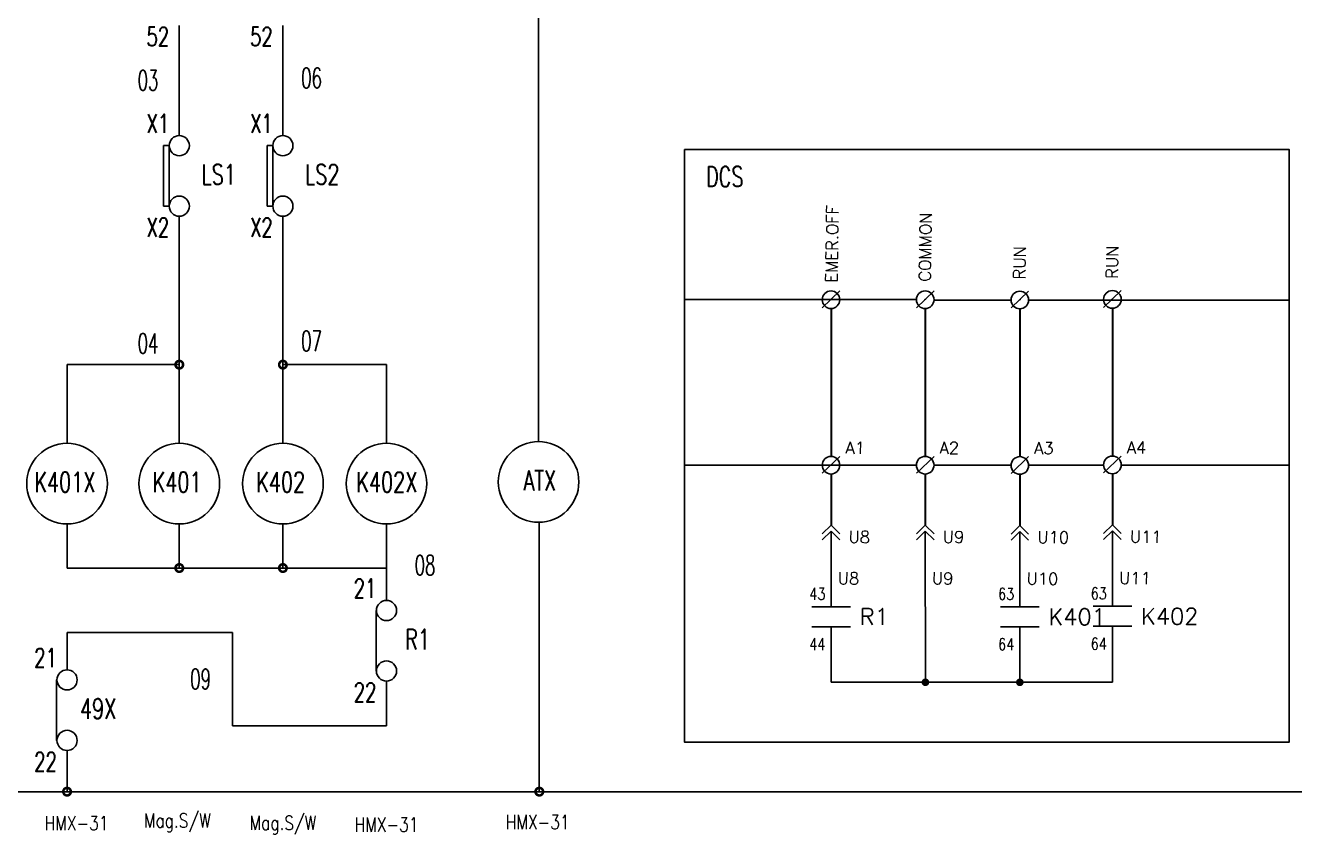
# Model space of a CAD drawing. Header units: millimetres. Extents: x 107 to 2900, y 85 to 3996.
# Drawn here: x 1320.2 to 1589.8, y 270.6 to 442.3 of the extents above; entities that cross this region are included whole.
import ezdxf
from ezdxf.enums import TextEntityAlignment as Align
from ezdxf.lldxf.tags import DXFTag

# ---------------------------------------------------------------- set-up
doc = ezdxf.new("R2010")
doc.units = ezdxf.units.MM
doc.layers.add('1', color=1, linetype='CENTER')
doc.styles.add('ROMANS', font='ROMANS.shx', dxfattribs={"width": 0.7})
doc.styles.add('SIMPLEX', font='SIMPLEX')
tags = doc.linetypes.add('CENTER', pattern=[2, 1.25, -0.25, 0.25, -0.25]).pattern_tags.tags
tags[10:11] = [DXFTag(74, 4), DXFTag(75, 0), DXFTag(340, '0'), DXFTag(46, 1.0), DXFTag(50, 0.0), DXFTag(44, 0.0), DXFTag(45, 0.0)]
tags[8:9] = [DXFTag(74, 4), DXFTag(75, 0), DXFTag(340, '0'), DXFTag(46, 1.0), DXFTag(50, 0.0), DXFTag(44, 0.0), DXFTag(45, 0.0)]
tags[6:7] = [DXFTag(74, 4), DXFTag(75, 0), DXFTag(340, '0'), DXFTag(46, 1.0), DXFTag(50, 0.0), DXFTag(44, 0.0), DXFTag(45, 0.0)]
tags[4:5] = [DXFTag(74, 4), DXFTag(75, 0), DXFTag(340, '0'), DXFTag(46, 1.0), DXFTag(50, 0.0), DXFTag(44, 0.0), DXFTag(45, 0.0)]
tags = doc.linetypes.add('HIDDEN', pattern=[0.375, 0.25, -0.125]).pattern_tags.tags
tags[6:7] = [DXFTag(74, 4), DXFTag(75, 0), DXFTag(340, '0'), DXFTag(46, 1.0), DXFTag(50, 0.0), DXFTag(44, 0.0), DXFTag(45, 0.0)]
tags[4:5] = [DXFTag(74, 4), DXFTag(75, 0), DXFTag(340, '0'), DXFTag(46, 1.0), DXFTag(50, 0.0), DXFTag(44, 0.0), DXFTag(45, 0.0)]

# ---------------------------------------------------------------- blocks, each defined once
blk = doc.blocks.new('D')
at = {"color": 1, "const_width": 0.25}
blk.add_lwpolyline([(-0.125, 0, 1), (0.125, 0, 1)], format="xyb", close=True, dxfattribs=at)

msp = doc.modelspace()

# ---------------------------------------------------------------- linework, layer by layer
at = {"color": 0, "linetype": 'Continuous'}
msp.add_line((1429.205, 353.989), (1429.205, 552.944), dxfattribs=at)
at = {"linetype": 'Continuous'}
for p, q in [((1352.923, 418.951), (1352.923, 442.336)), ((1374.923, 418.951), (1374.923, 442.336)), ((1352.923, 353.639), (1352.923, 401.831)), ((1374.923, 353.639), (1374.923, 401.831)), ((1329.087, 370.321), (1352.758, 370.321)), ((1329.087, 353.639), (1329.087, 370.321)), ((1374.923, 370.321), (1396.923, 370.321)), ((1396.923, 353.639), (1396.923, 370.321)), ((1329.087, 336.519), (1329.087, 327.151)), ((1352.923, 327.151), (1352.923, 336.519)), ((1374.923, 327.151), (1374.923, 336.519)), ((1396.923, 336.519), (1396.923, 327.151)), ((1429.369, 336.871), (1429.369, 279.679)), ((1329.087, 327.151), (1352.923, 327.151)), ((1374.923, 327.151), (1396.923, 327.151)), ((1396.923, 327.151), (1396.923, 320.271)), ((1329.087, 313.493), (1329.087, 305.545)), ((1329.087, 313.493), (1364.193, 313.493)), ((1364.193, 293.644), (1364.193, 313.493)), ((1396.923, 303.151), (1396.923, 293.644)), ((1364.193, 293.644), (1396.923, 293.644)), ((1329.087, 288.425), (1329.087, 279.679))]:
    msp.add_line(p, q, dxfattribs=at)
at = {"color": 0}
for p, q in [((1349.573, 416.811), (1349.573, 403.971)), ((1350.783, 416.811), (1350.783, 403.971)), ((1371.573, 416.811), (1371.573, 403.971)), ((1372.783, 416.811), (1372.783, 403.971)), ((1394.705, 318.131), (1394.705, 305.291)), ((1326.87, 303.405), (1326.87, 290.565))]:
    msp.add_line(p, q, dxfattribs=at)
for p, q in [((1349.573, 416.811), (1350.783, 416.811)), ((1371.573, 416.811), (1372.783, 416.811)), ((1349.573, 403.971), (1350.783, 403.971)), ((1371.573, 403.971), (1372.783, 403.971)), ((1493.19, 385.973), (1489.448, 382.407)), ((1513.19, 385.973), (1509.448, 382.407)), ((1533.282, 385.915), (1529.54, 382.349)), ((1552.943, 386.039), (1549.201, 382.473)), ((1460.203, 384.138), (1509.448, 384.123)), ((1491.226, 384.159), (1491.287, 384.159)), ((1491.226, 384.141), (1491.268, 384.141)), ((1491.226, 384.129), (1491.319, 384.129)), ((1491.306, 384.178), (1491.319, 384.178)), ((1491.312, 384.184), (1491.319, 384.184)), ((1491.319, 384.178), (1491.319, 384.19)), ((1491.319, 384.184), (1491.319, 384.19)), ((1511.226, 384.159), (1511.287, 384.159)), ((1511.226, 384.141), (1511.268, 384.141)), ((1511.226, 384.123), (1511.319, 384.123)), ((1511.306, 384.178), (1511.319, 384.178)), ((1511.312, 384.184), (1511.319, 384.184)), ((1511.319, 384.178), (1511.319, 384.19)), ((1511.319, 384.184), (1511.319, 384.19)), ((1513.189, 384.045), (1529.54, 384.04)), ((1531.319, 384.102), (1531.379, 384.102)), ((1531.319, 384.083), (1531.36, 384.083)), ((1531.319, 384.065), (1531.411, 384.065)), ((1531.399, 384.12), (1531.411, 384.12)), ((1531.405, 384.126), (1531.411, 384.126)), ((1531.411, 384.12), (1531.411, 384.132)), ((1531.411, 384.126), (1531.411, 384.132)), ((1533.282, 384.039), (1588.609, 384.022)), ((1550.98, 384.226), (1551.04, 384.226)), ((1550.98, 384.208), (1551.021, 384.208)), ((1550.98, 384.189), (1551.072, 384.189)), ((1551.059, 384.244), (1551.072, 384.244)), ((1551.066, 384.25), (1551.072, 384.25)), ((1551.072, 384.244), (1551.072, 384.256)), ((1551.072, 384.25), (1551.072, 384.256)), ((1493.19, 350.85), (1489.448, 347.284)), ((1513.19, 350.85), (1509.448, 347.284)), ((1533.282, 350.793), (1529.54, 347.227)), ((1552.943, 350.917), (1549.201, 347.351)), ((1491.319, 336.254), (1489.448, 334.383)), ((1491.319, 334.985), (1489.448, 333.114)), ((1493.19, 334.383), (1491.319, 336.254)), ((1493.19, 333.114), (1491.319, 334.985)), ((1491.319, 334.985), (1491.319, 318.942)), ((1511.319, 336.254), (1509.448, 334.383)), ((1511.319, 334.985), (1509.448, 333.114)), ((1513.19, 334.383), (1511.319, 336.254)), ((1513.19, 333.114), (1511.319, 334.985)), ((1511.319, 334.985), (1511.365, 302.899)), ((1531.411, 336.196), (1529.54, 334.325)), ((1531.411, 334.928), (1529.54, 333.056)), ((1533.282, 334.325), (1531.411, 336.196)), ((1533.282, 333.056), (1531.411, 334.928)), ((1531.411, 334.928), (1531.411, 318.913)), ((1551.072, 336.321), (1549.201, 334.45)), ((1551.072, 335.052), (1549.201, 333.181)), ((1552.943, 334.45), (1551.072, 336.321)), ((1552.943, 333.181), (1551.072, 335.052)), ((1551.072, 335.052), (1551.072, 319.038)), ((1495.422, 318.942), (1487.215, 318.942)), ((1535.515, 318.913), (1527.308, 318.913)), ((1555.176, 319.038), (1546.969, 319.038)), ((1487.215, 314.701), (1495.422, 314.701)), ((1491.319, 314.701), (1491.319, 302.899)), ((1527.308, 314.672), (1535.515, 314.672)), ((1531.411, 314.672), (1531.411, 302.899)), ((1546.969, 314.797), (1555.176, 314.797)), ((1551.072, 314.797), (1551.072, 302.899)), ((1491.319, 302.899), (1551.072, 302.899))]:
    msp.add_line(p, q)
at = {"color": 0, "lineweight": 30}
for p, q in [((1491.226, 384.159), (1491.226, 384.102)), ((1491.319, 384.19), (1491.319, 384.129)), ((1511.226, 384.159), (1511.226, 384.102)), ((1511.319, 384.19), (1511.319, 384.123)), ((1531.319, 384.102), (1531.319, 384.044)), ((1531.411, 384.132), (1531.411, 384.065)), ((1550.98, 384.226), (1550.98, 384.168)), ((1551.072, 384.256), (1551.072, 384.189)), ((1491.319, 382.23), (1491.319, 350.85)), ((1511.319, 382.23), (1511.319, 350.85)), ((1531.411, 382.173), (1531.411, 350.793)), ((1551.072, 382.297), (1551.072, 350.917)), ((1491.319, 347.108), (1491.319, 336.254)), ((1511.319, 347.108), (1511.319, 336.254)), ((1531.411, 347.05), (1531.411, 336.196)), ((1551.072, 347.175), (1551.072, 336.321))]:
    msp.add_line(p, q, dxfattribs=at)
at = {"lineweight": 30}
for p, q in [((1491.319, 384.19), (1491.319, 384.178)), ((1511.319, 384.19), (1511.319, 384.178)), ((1531.411, 384.132), (1531.411, 384.12)), ((1551.072, 384.256), (1551.072, 384.244))]:
    msp.add_line(p, q, dxfattribs=at)
at = {"linetype": 'HIDDEN', "ltscale": 20}
for p, q in [((1460.203, 348.979), (1509.448, 348.979)), ((1493.19, 348.979), (1509.448, 348.979)), ((1513.19, 348.979), (1529.541, 348.979)), ((1533.282, 348.979), (1549.202, 348.979)), ((1552.942, 348.979), (1588.609, 348.979))]:
    msp.add_line(p, q, dxfattribs=at)
at = {"color": 0, "linetype": 'ByBlock'}
msp.add_line((1352.923, 327.151), (1374.923, 327.151), dxfattribs=at)
at = {"color": 7, "linetype": 'Continuous'}
msp.add_line((1156.119, 279.679), (1779.678, 279.679), dxfattribs=at)
at = {"color": 4}
msp.add_lwpolyline([(1460.203, 415.991), (1588.609, 415.991), (1588.609, 290.196), (1460.203, 290.196)], close=True, dxfattribs=at)
at = {"linetype": 'Continuous', "const_width": 0.535}
for points in [[(1352.12, 370.321, -1), (1353.725, 370.321, -1)], [(1374.12, 370.321, -1), (1375.725, 370.321, -1)], [(1352.12, 327.151, 1), (1353.725, 327.151, 1)], [(1374.12, 327.151, 1), (1375.725, 327.151, 1)]]:
    msp.add_lwpolyline(points, format="xyb", close=True, dxfattribs=at)
at = {"color": 0, "linetype": 'Continuous', "const_width": 0.535}
for points in [[(1328.285, 279.679, 1), (1329.89, 279.679, 1)], [(1428.567, 279.679, 1), (1430.172, 279.679, 1)]]:
    msp.add_lwpolyline(points, format="xyb", close=True, dxfattribs=at)
at = {"color": 0}
for centre in [(1352.923, 416.811), (1374.923, 416.811), (1352.923, 403.971), (1374.923, 403.971), (1396.923, 318.131), (1396.923, 305.291), (1329.087, 303.405), (1329.087, 290.565)]:
    msp.add_circle(centre, 2.14, dxfattribs=at)
at = {"color": 7, "linetype": 'Continuous'}
for centre in [(1329.087, 345.079), (1352.923, 345.079), (1374.923, 345.079), (1396.923, 345.079), (1429.205, 345.429)]:
    msp.add_circle(centre, 8.56, dxfattribs=at)
at = {"layer": '1', "color": 0}
for centre in [(1491.319, 384.102), (1511.319, 384.102), (1531.411, 384.044), (1551.072, 384.168), (1491.319, 348.979), (1511.319, 348.979), (1531.411, 348.921), (1551.072, 349.046)]:
    msp.add_circle(centre, 1.871, dxfattribs=at)

# ---------------------------------------------------------------- block references
at = {"xscale": 3.24, "yscale": 3.24, "zscale": 3.24}
for p in [(1511.365, 302.899), (1531.411, 302.899)]:
    msp.add_blockref('D', p, dxfattribs=at)

# ---------------------------------------------------------------- texts
at = {"color": 0, "linetype": 'Continuous', "style": 'SIMPLEX', "width": 0.7}
for s, height, p in [('52', 4, (1348.355, 439.966)), ('52', 4, (1370.355, 439.966)), ('X1', 4, (1348.355, 421.506)), ('X1', 4, (1370.355, 421.506)), ('LS1', 4.28, (1361.272, 410.694)), ('LS2', 4.28, (1383.272, 410.694)), ('X2', 4, (1348.355, 399.462)), ('X2', 4, (1370.355, 399.462)), ('21', 4, (1392.355, 322.826)), ('R1', 4.28, (1403.508, 312.014)), ('21', 4, (1324.519, 308.1)), ('22', 4, (1392.355, 300.782)), ('49X', 4.28, (1335.673, 297.288)), ('22', 4, (1324.519, 286.056))]:
    msp.add_text(s, height=height, dxfattribs=at).set_placement(p, align=Align.MIDDLE)
at = {"color": 3, "linetype": 'Continuous', "style": 'SIMPLEX', "width": 0.6}
for s, p in [('03', (1344.083, 428.531)), ('06', (1378.811, 429.031)), ('07', (1378.811, 373.19)), ('04', (1344.083, 372.69)), ('08', (1402.905, 325.625)), ('09', (1355.241, 301.463))]:
    msp.add_text(s, height=4.28, dxfattribs=at).set_placement(p)
at = {"color": 4, "linetype": 'Continuous', "style": 'SIMPLEX', "width": 0.7}
for s, p in [('DCS', (1468.736, 410.244)), ('ATX', (1429.475, 345.738)), ('K401X', (1328.607, 345.388)), ('K401', (1352.442, 345.388)), ('K402', (1374.442, 345.388)), ('K402X', (1396.982, 345.388))]:
    msp.add_text(s, height=4.28, dxfattribs=at).set_placement(p, align=Align.MIDDLE)
at = {"color": 0, "style": 'SIMPLEX'}
for s, rotation, p in [('EMER.OFF', 89.1121, (1492.689, 387.734)), ('COMMON', 89.1121, (1512.483, 387.934)), ('RUN', 89.1121, (1532.587, 388.415)), ('RUN', 89.1121, (1552.247, 388.539)), ('U8', 359.1121, (1495.022, 332.517)), ('U9', 359.1121, (1515.022, 332.517)), ('U10', 359.1121, (1535.115, 332.46)), ('U11', 359.1121, (1554.775, 332.584)), ('U8', 359.1121, (1492.724, 323.736)), ('U9', 359.1121, (1512.724, 323.736)), ('U10', 359.1121, (1532.816, 323.678)), ('U11', 359.1121, (1552.477, 323.802))]:
    msp.add_text(s, height=2.5369, rotation=rotation, dxfattribs=at).set_placement(p)
at = {"color": 3, "style": 'SIMPLEX'}
for s, p in [('A1', (1494.353, 351.431)), ('A2', (1514.353, 351.431)), ('A3', (1534.446, 351.374)), ('A4', (1554.107, 351.498))]:
    msp.add_text(s, height=2.5369, rotation=359.1121, dxfattribs=at).set_placement(p)
at = {"style": 'ROMANS', "width": 0.8}
for s, p in [('43', (1488.421, 321.671)), ('63', (1528.513, 321.642)), ('63', (1548.174, 321.766)), ('44', (1488.421, 310.987)), ('64', (1528.513, 310.958)), ('64', (1548.174, 311.083))]:
    msp.add_text(s, height=2.5, dxfattribs=at).set_placement(p, align=Align.MIDDLE)
at = {"color": 0, "style": 'SIMPLEX'}
for s, p in [('R1', (1497.422, 315.07)), ('K401', (1537.514, 315.041)), ('K402', (1557.175, 315.166))]:
    msp.add_text(s, height=3.5, dxfattribs=at).set_placement(p)
at = {"linetype": 'Continuous', "style": 'ROMANS', "width": 0.8}
for s, p in [('Mag.S/W', (1352.498, 272.052)), ('Mag.S/W', (1374.912, 271.566)), ('HMX-31', (1331.09, 271.496)), ('HMX-31', (1396.923, 271.186)), ('HMX-31', (1429.017, 271.731))]:
    msp.add_text(s, height=3, dxfattribs=at).set_placement(p, align=Align.CENTER)

doc.saveas('drawing.dxf')
